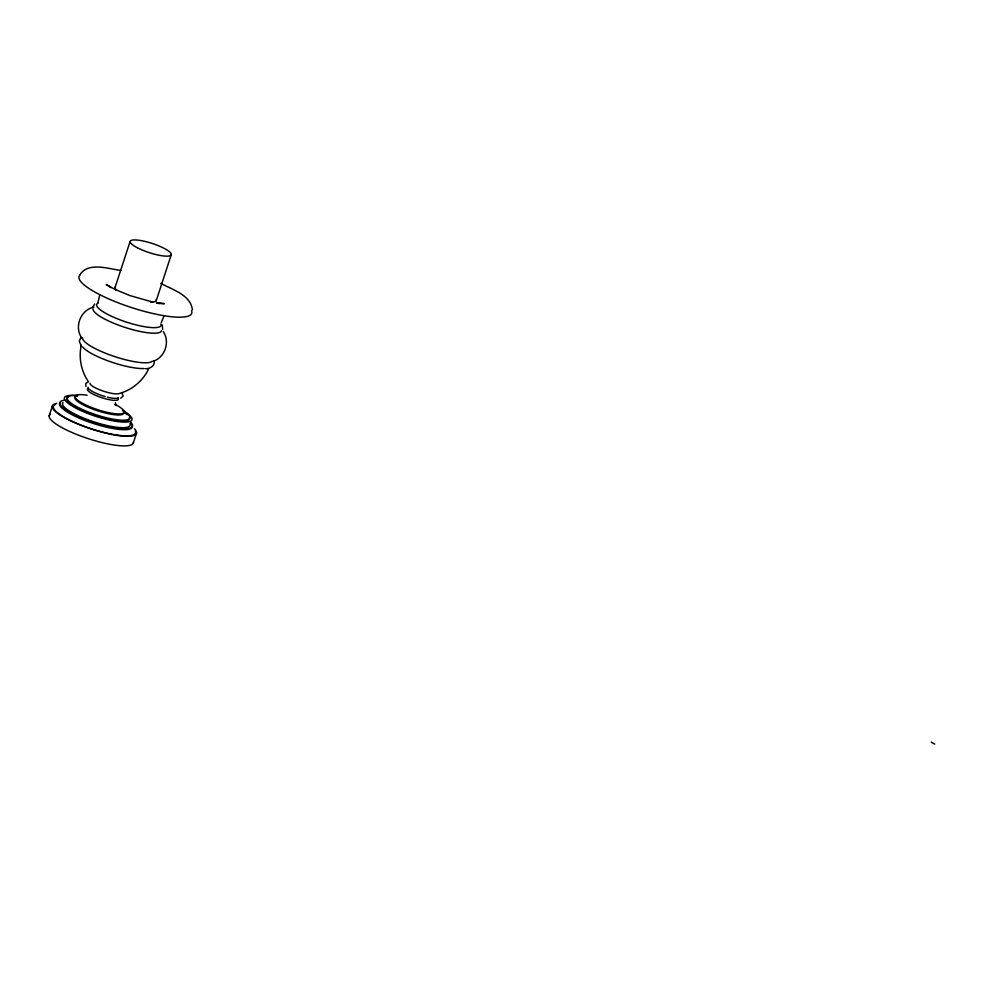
<?xml version="1.0" encoding="UTF-8"?>
<svg xmlns="http://www.w3.org/2000/svg" width="984" height="984" viewBox="0 0 984 984"><rect width="100%" height="100%" fill="white"/><g stroke="black" fill="none" stroke-linecap="round" stroke-linejoin="round"><path stroke-width="1.48" d="M99.679 295.212L97.957 302.531M81.266 345.261C78.499 357.733 81.192 371.288 88.474 381.78L85.805 383.391L85.928 386.527M161.253 322.654L163.701 316.688M92.816 307.156L94.685 304.056M49.2 415.875L52.546 405.617M115.079 287.439L130.097 241.486M156.296 300.526L171.314 254.585M133.184 443.304L136.542 433.046M162.692 329.357L162.237 324.929M79.692 275.053C88.166 261.424 108.486 268.964 121.02 270.44M148.572 369.012C142.951 380.931 131.905 390.07 119.212 393.538A15.756 3.518 18.1 0 1 102.299 390.771A15.756 3.518 18.1 0 1 89.962 383.194M80.971 337.426L79.273 341.276L81.291 346.147M153.984 361.054C165.214 356.663 170.121 341.669 163.295 331.645M120.823 398.237L123.135 395.912L121.856 392.591M93.898 307.131C80.565 309.886 73.849 327.131 81.893 338.152M145.152 368.717C149.593 369.025 155.656 365.863 153.984 360.636M157.772 303.306L164.451 303.675L156.936 302.838M156.788 303.22L160.134 303.49M152.606 302.026L130.368 295.729L114.993 289.407M160.736 283.318C171.991 289.628 190.564 294.671 192.409 309.825M115.571 289.702L108.388 285.864L109.175 286.344M931.221 742.17L934.8 744.089M110.885 287.537L106.247 284.401L109.15 286.393M114.722 404.559L116.247 405.568M115.755 404.608L115.399 402.751M130.7 422.197A38.179 8.524 18.1 0 1 92.275 422.05A38.179 8.524 18.1 0 1 64.895 400.131M132.213 426.257A38.179 8.524 18.1 0 1 91.955 423.022A38.179 8.524 18.1 0 1 60.602 402.235M130.38 423.182A38.179 8.524 18.1 0 1 131.659 424.817M135.325 431.226A43.148 9.631 18.1 0 1 90.024 428.347A43.148 9.631 18.1 0 1 55.424 404.424M134.414 428.753A44.206 9.865 18.1 0 1 91.414 429.061A44.206 9.865 18.1 0 1 56.777 403.391M133.406 441.902A44.206 9.865 18.1 0 1 86.789 438.163A44.206 9.865 18.1 0 1 50.491 414.079M191.548 310.772A59.274 13.235 18.1 0 1 133.357 308.152A59.274 13.235 18.1 0 1 79.802 275.262M116.333 405.039A25.695 5.732 18.1 0 1 115.891 413.809A25.695 5.732 18.1 0 1 79.852 401.718A25.695 5.732 18.1 0 1 87.145 395.248M123.652 412.185A25.695 5.732 18.1 0 1 94.944 409.885A25.695 5.732 18.1 0 1 77.404 395.851M122.963 410.537A32.976 7.368 18.1 0 1 118.572 419.971A32.976 7.368 18.1 0 1 74.636 405.494A32.976 7.368 18.1 0 1 77.625 395.605M129.433 417.573A32.976 7.368 18.1 0 1 94.808 415.383A32.976 7.368 18.1 0 1 68.363 397.093M125.214 413.157A32.976 7.368 18.1 0 1 127.219 414.756M130.023 423.833A35.535 7.934 18.1 0 1 95.128 422.259A35.535 7.934 18.1 0 1 63.038 402.554M122.41 410.414A35.535 7.934 18.1 0 1 121.044 421.952A35.535 7.934 18.1 0 1 72.496 406.232A35.535 7.934 18.1 0 1 76.936 395.703M156.185 299.776A21.636 4.834 18.1 0 1 150.773 302.1M116.629 290.034A21.636 4.834 18.1 0 1 115.399 286.811M117.982 397.942A16.31 3.641 18.1 0 1 102.361 397.88A16.31 3.641 18.1 0 1 88.179 388.471M160.896 323.994A33.825 7.552 18.1 0 1 125.386 321.743A33.825 7.552 18.1 0 1 98.252 302.986M161.536 330.587A35.965 8.032 18.1 0 1 126.05 327.733A35.965 8.032 18.1 0 1 93.025 308.816M118.301 398.04A16.31 3.641 18.1 0 1 107.404 397.167M105.214 396.589A16.31 3.641 18.1 0 1 88.031 387.339M152.409 361.153A36.962 8.253 18.1 0 1 113.96 356.343A36.962 8.253 18.1 0 1 82.533 337.709M143.861 368.533A35.941 8.02 18.1 0 1 109.642 361.448A35.941 8.02 18.1 0 1 82.533 346.86M137.379 247.783A21.636 4.834 18.1 0 0 170.995 255.2A21.636 4.834 18.1 0 0 143.738 241.117A21.636 4.834 18.1 0 0 137.379 247.783"/></g></svg>
